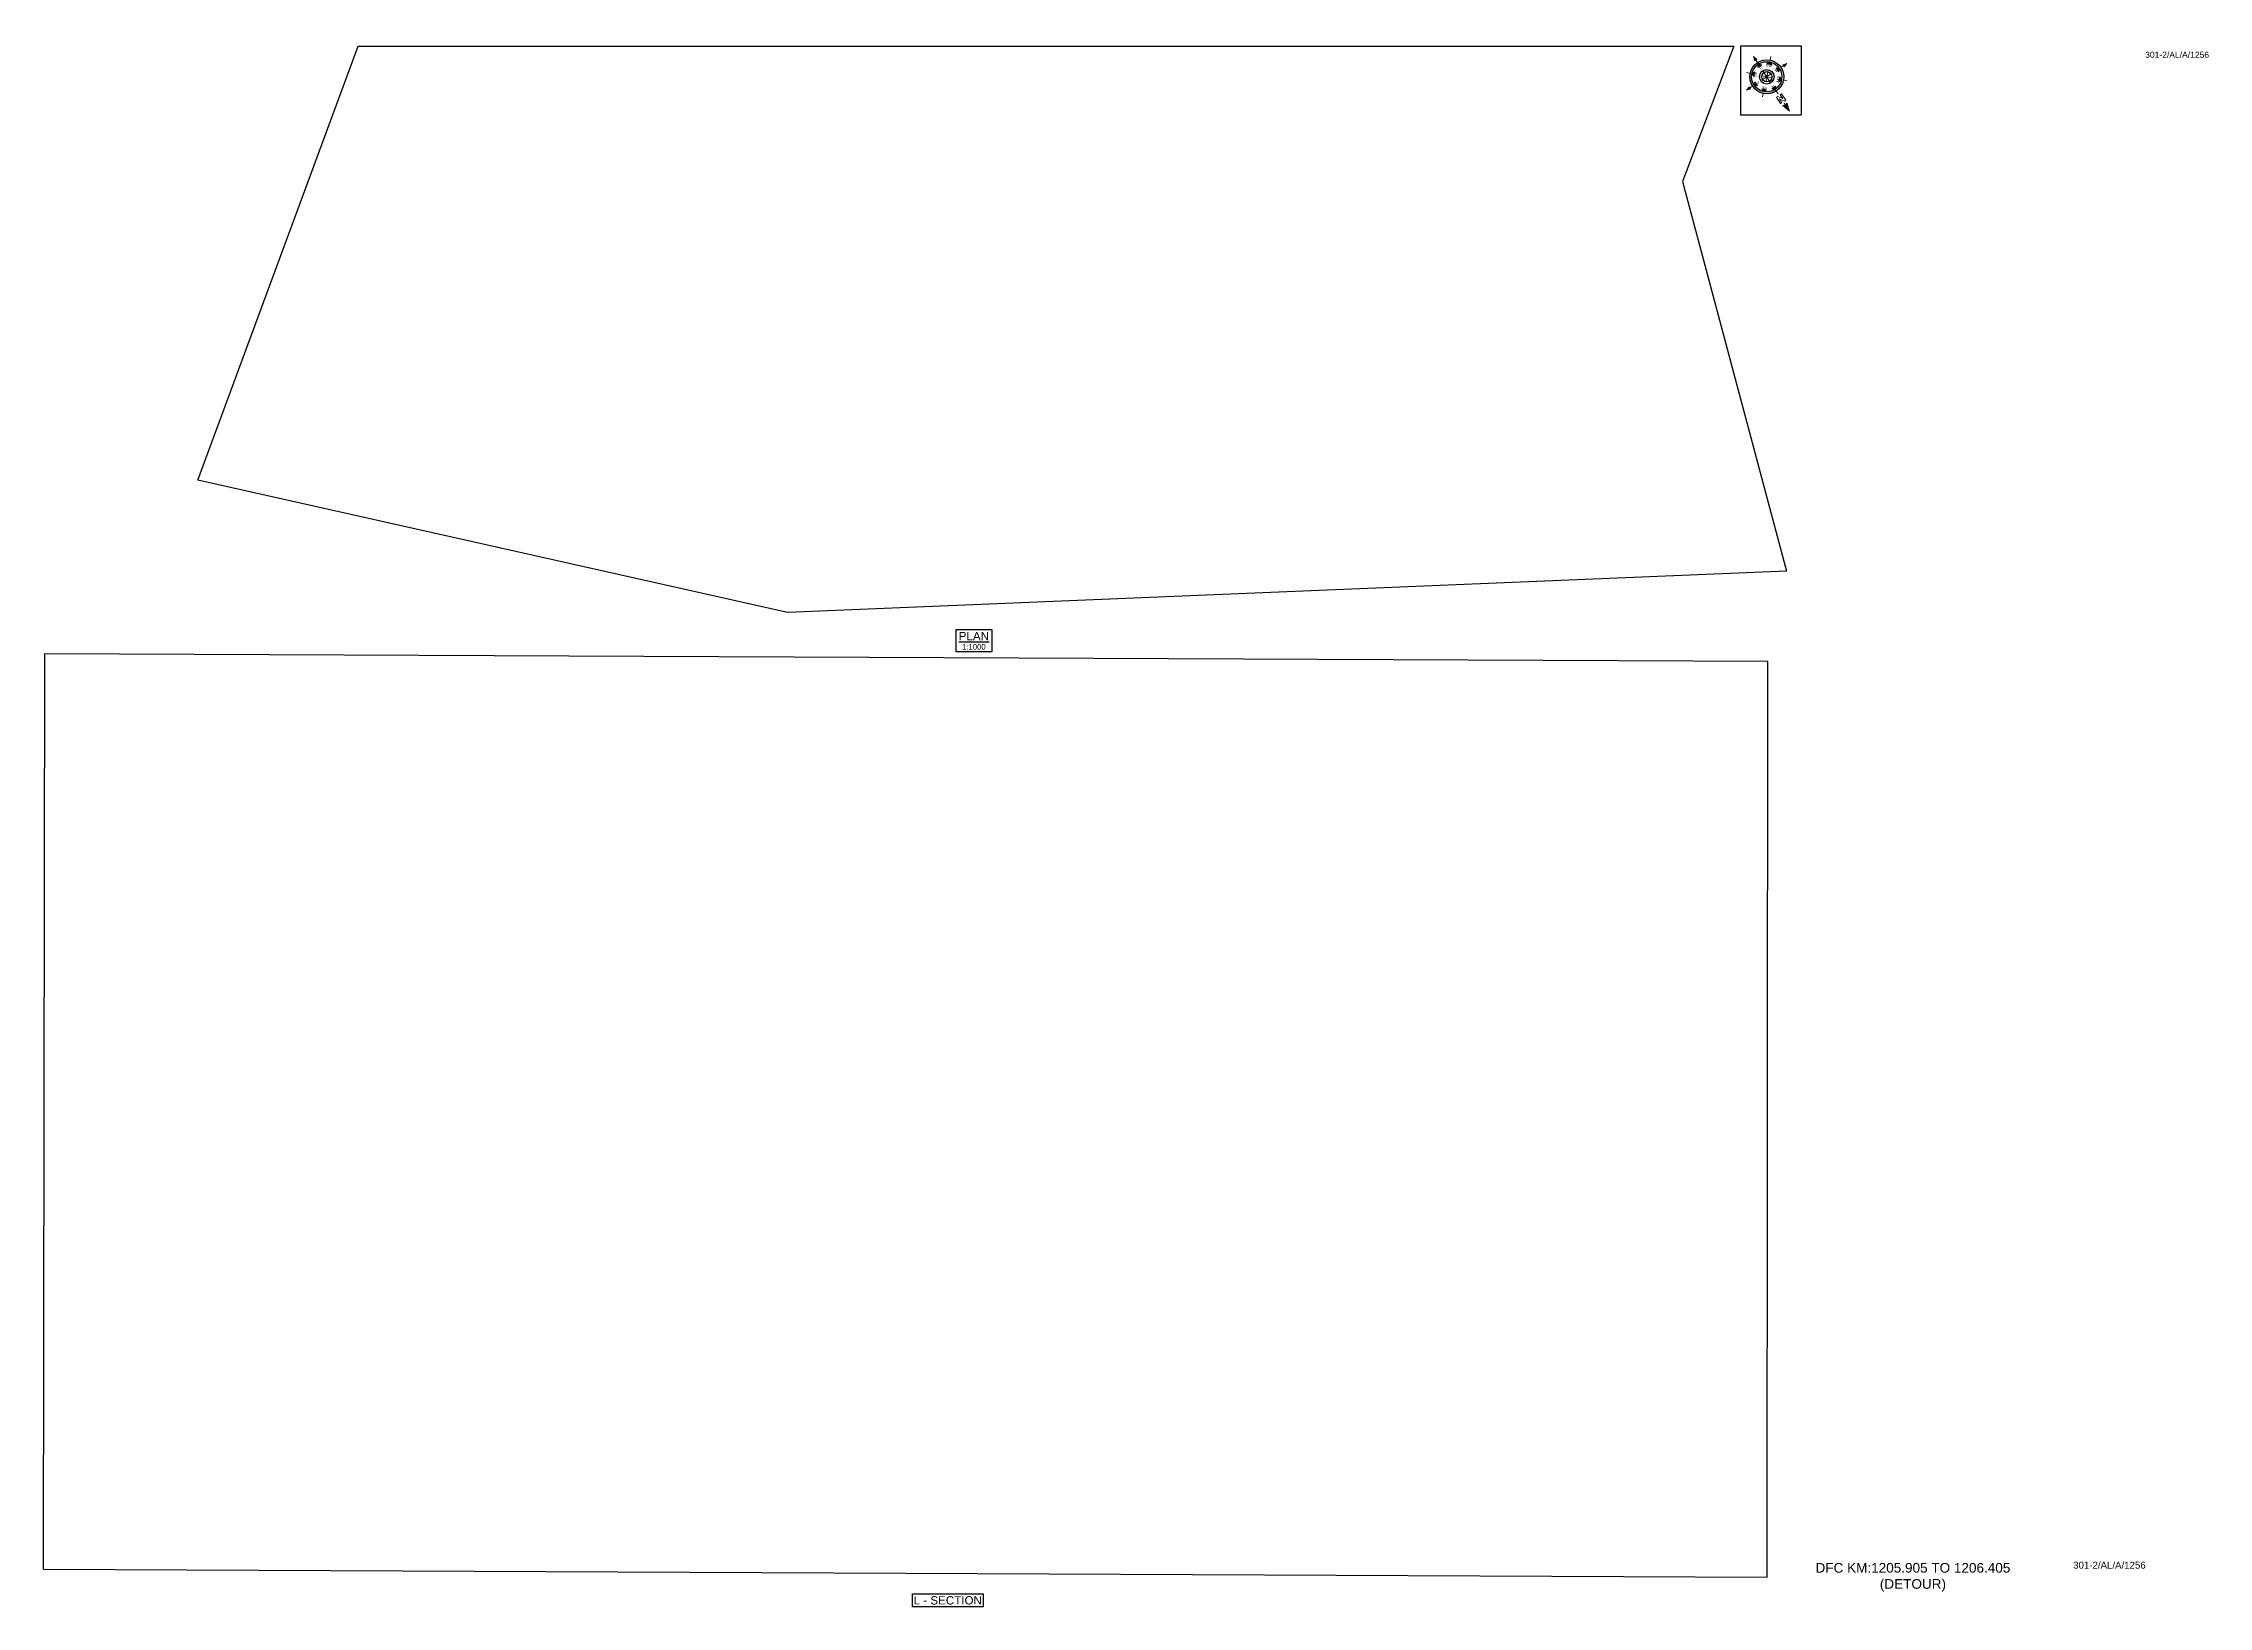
# Paper-space layout '1256' of a CAD drawing. Header units: metres. Extents: x 41 to 823, y 15 to 580.
import ezdxf
from ezdxf.enums import TextEntityAlignment as Align

# ---------------------------------------------------------------- set-up
doc = ezdxf.new("R2010")
doc.units = ezdxf.units.M
doc.header["$MEASUREMENT"] = 0
doc.layers.get('Defpoints').update_dxf_attribs({"color": 5})
doc.layers.add('title', color=7, linetype='Continuous')
doc.styles.get("Standard").update_dxf_attribs({"font": 'arial.ttf'})
doc.styles.add('Style-Arial', font='arial.ttf')

# ---------------------------------------------------------------- blocks, each defined once
blk = doc.blocks.new('N')
for points in [[(0, 8.41), (-0.49, 6.68), (0, 6.93)], [(0.49, 6.68), (0, 6.93), (0, 8.41)], [(-4.93, 0), (-4.07, 0.25), (-4.19, 0)], [(-4.07, -0.25), (-4.19, 0), (-4.93, 0)], [(-3.08, 0), (-2.59, 0.49), (-2.59, -0.49)], [(-2.18, 2.18), (-1.48, 2.18), (-2.18, 1.48)], [(0, 3.08), (0.49, 2.59), (-0.49, 2.59)], [(2.18, 2.18), (2.18, 1.48), (1.48, 2.18)], [(3.08, 0), (2.59, -0.49), (2.59, 0.49)], [(4.07, 0.25), (4.19, 0), (4.93, 0)], [(4.93, 0), (4.07, -0.25), (4.19, 0)], [(-2.18, -2.18), (-2.18, -1.48), (-1.48, -2.18)], [(0, -3.08), (-0.49, -2.59), (0.49, -2.59)], [(0, -4.93), (-0.25, -4.07), (0, -4.19)], [(0.25, -4.07), (0, -4.19), (0, -4.93)], [(2.18, -2.18), (1.48, -2.18), (2.18, -1.48)]]:
    blk.add_hatch(color=7).paths.add_polyline_path(points, flags=0)
h = blk.add_hatch(color=7)
h.paths.add_polyline_path([(0, -3.08), (0, -3.46, 1), (0, 3.46), (0, 3.08, -1)])
h.paths.add_polyline_path([(0, 1.05), (0, 1.48, 1), (0, -1.48), (0, -1.05, -1)])
at = {"color": 7, "linetype": 'ByBlock', "lineweight": 13}
for p, q in [((-0.61, 4.57), (-0.61, 6.12)), ((-0.61, 6.12), (-0.3, 6.12)), ((-0.3, 6.12), (0.32, 5.19)), ((0.32, 4.57), (-0.3, 5.5)), ((-0.3, 5.5), (-0.3, 4.57)), ((0.32, 5.19), (0.32, 6.12)), ((0.32, 6.12), (0.64, 6.12)), ((0.64, 6.12), (0.64, 4.57))]:
    blk.add_line(p, q, dxfattribs=at)
at = {"color": 7, "lineweight": 13}
for p, q in [((0, 6.41), (0, 7.28)), ((-3.46, 0), (-4.19, 0)), ((-2.45, 2.45), (-2.97, 2.97)), ((1.05, 0), (-1.05, 0)), ((-1.05, 0), (1.05, 0)), ((-0.74, 0.74), (0.74, -0.74)), ((0.74, 0.74), (-0.74, -0.74)), ((0.74, -0.74), (-0.74, 0.74)), ((-0.74, -0.74), (0.74, 0.74)), ((0, 3.46), (0, 4.19)), ((0, 3.46), (0, 3.08)), ((0, 1.05), (0, 1.48)), ((0, 1.05), (0, -1.05)), ((0, -1.05), (0, 1.05)), ((2.45, 2.45), (2.97, 2.97)), ((3.46, 0), (4.19, 0)), ((-2.45, -2.45), (-2.97, -2.97)), ((0, -1.05), (0, -1.48)), ((0, -3.46), (0, -3.08)), ((0, -3.46), (0, -4.19)), ((2.45, -2.45), (2.97, -2.97))]:
    blk.add_line(p, q, dxfattribs=at)
at = {"color": 7, "linetype": 'ByBlock', "lineweight": 13}
for points in [[(-0.3, 4.57), (-0.61, 4.57)], [(0.32, 4.57), (0.64, 4.57)]]:
    blk.add_lwpolyline(points, dxfattribs=at)
at = {"color": 7, "lineweight": 13}
for points in [[(0, 8.41), (-0.49, 6.68), (0, 6.93), (0, 6.93)], [(0.49, 6.68), (0, 6.93), (0, 8.41), (0, 8.41)], [(-4.93, 0), (-4.07, 0.25), (-4.19, 0), (-4.19, 0)], [(-4.07, -0.25), (-4.19, 0), (-4.93, 0), (-4.93, 0)], [(-3.08, 0), (-2.59, 0.49), (-2.59, -0.49), (-2.59, -0.49)], [(-2.18, 2.18), (-1.48, 2.18), (-2.18, 1.48), (-2.18, 1.48)], [(0, 3.08), (0.49, 2.59), (-0.49, 2.59), (-0.49, 2.59)], [(2.18, 2.18), (2.18, 1.48), (1.48, 2.18), (1.48, 2.18)], [(3.08, 0), (2.59, -0.49), (2.59, 0.49), (2.59, 0.49)], [(4.07, 0.25), (4.19, 0), (4.93, 0), (4.93, 0)], [(4.93, 0), (4.07, -0.25), (4.19, 0), (4.19, 0)], [(-2.18, -2.18), (-2.18, -1.48), (-1.48, -2.18), (-1.48, -2.18)], [(0, -3.08), (-0.49, -2.59), (0.49, -2.59), (0.49, -2.59)], [(0, -4.93), (-0.25, -4.07), (0, -4.19), (0, -4.19)], [(0.25, -4.07), (0, -4.19), (0, -4.93), (0, -4.93)], [(2.18, -2.18), (1.48, -2.18), (2.18, -1.48), (2.18, -1.48)]]:
    blk.add_lwpolyline(points, close=True, dxfattribs=at)
at = {"color": 7}
for radius in [3.46, 3.08, 1.48, 1.05]:
    blk.add_circle((0, 0), radius, dxfattribs=at)
for s, rotation, p in [('W', 90, (-2.1, 0)), ('NW', 45, (-1.48, 1.48)), ('NE', 315, (1.48, 1.48)), ('E', 270, (1.97, 0)), ('SW', 135, (-1.48, -1.48)), ('SE', 225, (1.48, -1.48))]:
    blk.add_text(s, height=0.6, rotation=rotation, dxfattribs=at).set_placement(p, align=Align.CENTER)
for s, p in [('N', (0, 2.1)), ('S', (0, -2.47))]:
    blk.add_text(s, height=0.6, dxfattribs=at).set_placement(p, align=Align.CENTER)

psp = doc.layouts.new('1256')

# ---------------------------------------------------------------- linework, layer by layer
psp.add_lwpolyline([(354.82, 15), (354.82, 19.6), (380.35, 19.6), (380.35, 15)], close=True)
at = {"layer": 'Defpoints'}
psp.add_lwpolyline([(40.85, 28.56), (663.59, 25.73), (663.94, 356.56), (41.28, 359.4)], close=True, dxfattribs=at)
at = {"layer": 'title', "color": 7, "linetype": 'Continuous', "lineweight": -3}
psp.add_lwpolyline([(370.65, 368.2), (383.53, 368.2), (383.53, 360.05), (370.65, 360.05)], close=True, dxfattribs=at)

# ---------------------------------------------------------------- texts
at = {"style": 'Style-Arial'}
for height, p in [(2.2, (800.22, 574.76)), (2.5, (774.19, 28.76))]:
    psp.add_text('301-2/AL/A/1256', height=height, dxfattribs=at).set_placement(p)
at = {"insert": (668.57, 30.81), "char_height": 3.5, "attachment_point": 1, "style": 'Style-Arial'}
psp.add_mtext_dynamic_manual_height_columns('\\pxqc;{\\C1;DFC KM:1205.905 TO 1206.405 \\P(DETOUR)}', width=95.4615, gutter_width=17.5, heights=[0], dxfattribs=at)
at = {"layer": 'title', "color": 7, "linetype": 'Continuous', "lineweight": -3, "style": 'Style-Arial'}
for s, height, p in [('%%UPLAN', 3, (377.04, 365.76)), ('1:1000', 2, (377.04, 361.89))]:
    psp.add_text(s, height=height, dxfattribs=at).set_placement(p, align=Align.MIDDLE)
at = {"layer": 'title', "style": 'Style-Arial'}
psp.add_text('L - SECTION', height=3, rotation=0.00006, dxfattribs=at).set_placement((367.6, 17.3), align=Align.MIDDLE_CENTER)

# ---------------------------------------------------------------- viewports
at = {"layer": 'Defpoints'}
vp = psp.add_viewport(center=(352.39, 192.56), size=(623.09, 333.6707), view_center_point=(37209.54, -11967.14), view_height=333.6707, status=3, dxfattribs=at)
vp.dxf.flags = 0x10000  # cut along an outline
vp.dxf.clipping_boundary_handle = psp.add_lwpolyline([(40.85, 28.56), (663.59, 25.73), (663.94, 356.56), (41.28, 359.4)], format="xyb", close=True, dxfattribs={"invisible": 1}).dxf.handle

# ---------------------------------------------------------------- wipeouts: each hides what was drawn before it
psp.add_wipeout([(653.96, 579), (676, 579), (676, 554.19), (653.96, 554.19)])

# ---------------------------------------------------------------- next in the draw order: linework, layer by layer
psp.add_lwpolyline([(676, 579), (653.96, 579), (653.96, 554.19), (676, 554.19)], close=True)
psp.add_lwpolyline([(154.56, 579), (651.65, 579), (633.11, 530), (670.63, 389.23), (309.69, 374.34), (96.68, 422.12)], close=True, dxfattribs=at)

# ---------------------------------------------------------------- next in the draw order: block references
at = {"xscale": 1.771541371757186, "yscale": 1.771541371757186, "zscale": 1.771541371757186, "rotation": 213.3650163118157}
psp.add_blockref('N', (663.49, 567.9), dxfattribs=at)

# ---------------------------------------------------------------- next in the draw order: viewports
at = {"layer": 'Defpoints', "view_twist_angle": 235.66134118}
vp = psp.add_viewport(center=(383.66, 476.67), size=(573.95, 204.6575), view_center_point=(2442736.51, -2434113.82), view_height=204.6575, dxfattribs=at)
vp.dxf.flags = 0x10000  # cut along an outline
vp.dxf.clipping_boundary_handle = psp.add_lwpolyline([(154.56, 579), (651.65, 579), (633.11, 530), (670.63, 389.23), (309.69, 374.34), (96.68, 422.12)], format="xyb", close=True, dxfattribs={"invisible": 1}).dxf.handle

doc.saveas('drawing.dxf')
